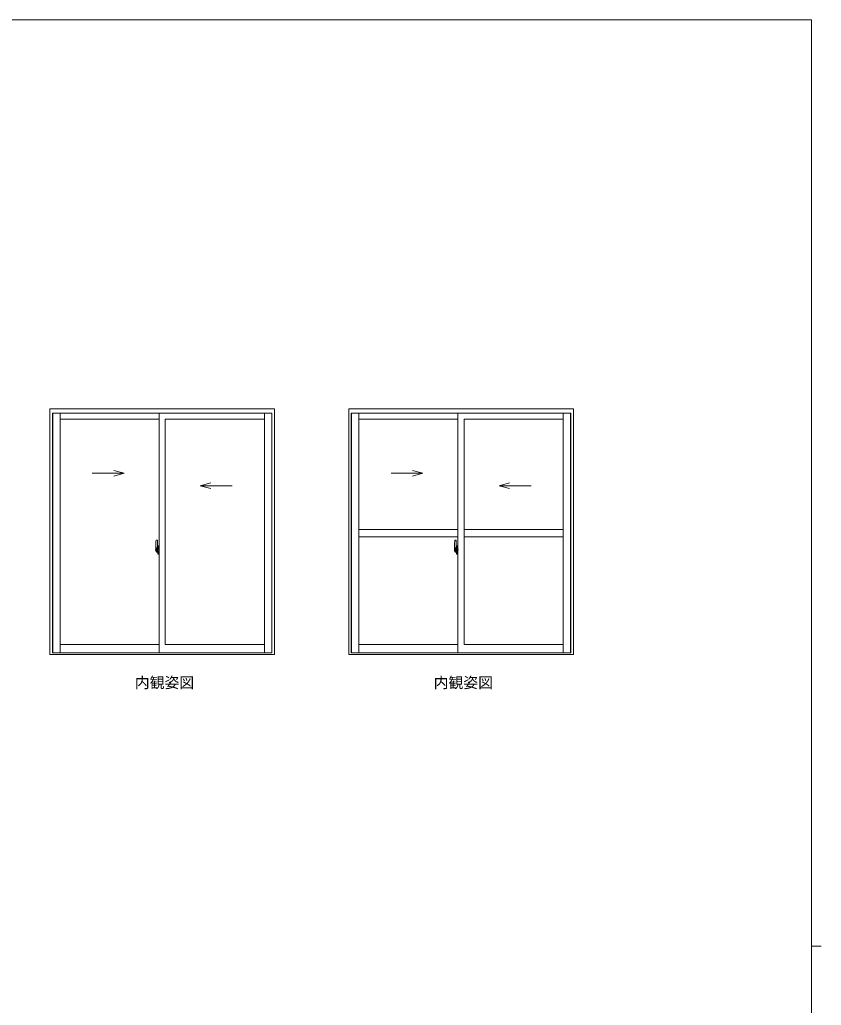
# Model space of a CAD drawing. Units: millimetres, scale not verified. Extents: x -567 to 567, y -403 to 403.
# Drawn here: x 216.7 to 541.3, y 0 to 399 of the extents above; entities that cross this region are included whole.
import ezdxf
from ezdxf.enums import TextEntityAlignment as Align

# ---------------------------------------------------------------- set-up
doc = ezdxf.new("R2010")
doc.units = ezdxf.units.MM
doc.header["$LTSCALE"] = 2
doc.layers.add('0-0_0', color=3, linetype='Continuous')
doc.layers.add('0-6_YKK_D', color=4, linetype='Continuous', lineweight=9)
doc.layers.add('0-8_YKK_A1', color=7, linetype='Continuous', lineweight=9)
doc.styles.add('ＭＳ ゴシック', font='')
doc.styles.get('ＭＳ ゴシック').set_extended_font_data('MS Gothic')

msp = doc.modelspace()

# ---------------------------------------------------------------- linework, layer by layer
at = {"layer": '0-6_YKK_D'}
for p, q in [((230.067, 239.765), (230.067, 142.75)), ((233.017, 142.75), (233.017, 239.765)), ((273.132, 239.765), (273.132, 142.75)), ((315.747, 142.75), (315.747, 239.765)), ((318.697, 239.765), (318.697, 142.75)), ((440.882, 241.5), (349.882, 241.5)), ((349.882, 142.07), (349.882, 241.5)), ((350.942, 142.75), (350.942, 239.765)), ((350.942, 239.765), (439.822, 239.765)), ((351.067, 142.75), (351.067, 239.765)), ((354.017, 239.765), (354.017, 142.75)), ((394.132, 142.75), (394.132, 239.765)), ((436.747, 239.765), (436.747, 142.75)), ((439.697, 142.75), (439.697, 239.765)), ((439.822, 142.747), (439.822, 239.765)), ((440.882, 142.07), (440.882, 241.5)), ((273.132, 237.265), (233.017, 237.265)), ((318.822, 237.265), (318.697, 237.265)), ((354.017, 237.265), (394.132, 237.265)), ((396.632, 146.1), (396.632, 237.265)), ((396.632, 237.265), (436.747, 237.265)), ((439.697, 237.265), (439.822, 237.265)), ((375.743, 216.494), (379.977, 215.36)), ((254.743, 214.225), (258.977, 215.36)), ((367.036, 215.36), (379.977, 215.36)), ((375.743, 214.225), (379.977, 215.36)), ((415.02, 211.494), (410.786, 210.36)), ((294.02, 209.225), (289.786, 210.36)), ((423.727, 210.36), (410.786, 210.36)), ((415.02, 209.225), (410.786, 210.36)), ((394.132, 192.675), (354.017, 192.675)), ((396.632, 192.675), (436.747, 192.675)), ((394.132, 189.675), (354.017, 189.675)), ((392.972, 188.309), (393.406, 188.324)), ((393.432, 188.299), (393.432, 185.04)), ((396.632, 189.675), (436.747, 189.675)), ((271.551, 184.325), (272.587, 184.325)), ((272.895, 184.325), (271.569, 184.325)), ((271.732, 186.055), (271.732, 183.838)), ((271.932, 185.145), (271.957, 185.12)), ((271.987, 183.884), (272.022, 183.884)), ((272.257, 183.836), (272.022, 183.836)), ((272.242, 184.411), (272.257, 184.411)), ((272.257, 184.177), (272.257, 184.223)), ((272.257, 183.925), (272.257, 183.929)), ((272.257, 183.705), (272.257, 183.705)), ((273.306, 184.325), (272.281, 184.325)), ((272.344, 183.884), (272.357, 183.884)), ((272.357, 184.624), (272.432, 184.624)), ((272.432, 184.521), (272.432, 185.08)), ((272.432, 184.298), (272.432, 183.499)), ((272.456, 183.752), (272.432, 183.777)), ((272.557, 183.75), (272.456, 183.752)), ((272.605, 183.991), (272.605, 184.659)), ((272.617, 183.642), (272.617, 184.659)), ((272.641, 184.683), (273.102, 184.699)), ((273.102, 183.601), (272.641, 183.617)), ((272.707, 186.03), (272.682, 186.03)), ((273.117, 183.616), (273.117, 184.685)), ((273.117, 184.463), (273.132, 184.463)), ((273.117, 184.138), (273.132, 184.138)), ((393.587, 184.325), (392.551, 184.325)), ((392.569, 184.325), (393.895, 184.325)), ((392.732, 186.055), (392.732, 183.838)), ((392.78, 183.788), (392.987, 183.781)), ((393.319, 185.192), (392.932, 185.192)), ((392.932, 184.133), (392.932, 185.192)), ((392.932, 184.13), (392.932, 184.133)), ((392.933, 184.083), (392.932, 184.13)), ((392.932, 184.093), (392.932, 184.13)), ((392.957, 185.12), (393.319, 185.12)), ((392.957, 184.14), (392.957, 185.12)), ((392.987, 183.953), (392.987, 183.781)), ((393.202, 183.953), (392.987, 183.953)), ((393.022, 183.884), (392.987, 183.884)), ((393.022, 183.836), (393.257, 183.836)), ((393.022, 183.705), (393.022, 183.836)), ((393.022, 183.69), (393.022, 183.705)), ((393.022, 183.69), (393.31, 183.69)), ((393.202, 183.96), (393.202, 183.925)), ((393.242, 183.96), (393.202, 183.96)), ((393.242, 184.743), (393.242, 183.925)), ((393.417, 184.743), (393.242, 184.743)), ((393.257, 184.411), (393.242, 184.411)), ((393.257, 184.298), (393.257, 184.496)), ((393.257, 184.297), (393.257, 184.298)), ((393.257, 184.297), (393.357, 184.297)), ((393.257, 184.223), (393.257, 184.297)), ((393.257, 184.223), (393.357, 184.223)), ((393.257, 184.177), (393.257, 184.223)), ((393.257, 184.177), (393.357, 184.177)), ((393.257, 183.984), (393.257, 184.177)), ((393.257, 183.984), (393.357, 183.984)), ((393.257, 183.929), (393.257, 183.984)), ((393.257, 183.929), (393.357, 183.929)), ((393.257, 183.925), (393.257, 183.929)), ((393.281, 184.325), (394.306, 184.325)), ((393.357, 183.884), (393.344, 183.884)), ((393.357, 184.915), (393.357, 184.965)), ((393.357, 184.743), (393.357, 184.521)), ((393.432, 184.624), (393.357, 184.624)), ((393.527, 184.298), (393.357, 184.298)), ((393.357, 184.297), (393.357, 184.298)), ((393.357, 184.297), (393.357, 183.499)), ((393.357, 184.223), (393.357, 184.297)), ((393.357, 184.177), (393.357, 184.223)), ((393.357, 183.984), (393.357, 184.177)), ((393.357, 184.154), (393.357, 183.884)), ((393.357, 183.929), (393.357, 183.984)), ((393.357, 183.925), (393.357, 183.929)), ((393.357, 183.925), (393.357, 183.794)), ((393.357, 183.794), (393.357, 183.782)), ((393.357, 183.782), (393.357, 183.73)), ((393.417, 185.04), (393.417, 184.743)), ((393.432, 185.04), (393.417, 185.04)), ((393.432, 185.08), (393.432, 184.521)), ((393.432, 184.521), (393.432, 184.873)), ((393.432, 184.582), (393.432, 184.817)), ((393.432, 183.777), (393.432, 184.298)), ((393.432, 184.298), (393.432, 183.499)), ((393.456, 184.898), (393.557, 184.9)), ((393.557, 183.75), (393.456, 183.752)), ((393.557, 186.005), (393.557, 185.1)), ((393.682, 185.1), (393.557, 185.1)), ((393.557, 184.733), (393.557, 185.046)), ((393.557, 183.604), (393.557, 183.917)), ((393.557, 182.645), (393.557, 183.55)), ((393.682, 183.55), (393.557, 183.55)), ((393.707, 185.075), (393.581, 185.071)), ((393.707, 183.575), (393.581, 183.579)), ((393.582, 185.075), (393.582, 185.1)), ((393.707, 185.075), (393.582, 185.075)), ((393.582, 183.575), (393.582, 183.55)), ((393.707, 183.575), (393.582, 183.575)), ((393.605, 184.659), (393.605, 183.991)), ((393.682, 186.055), (393.607, 186.055)), ((393.617, 184.659), (393.617, 183.642)), ((394.102, 184.699), (393.641, 184.683)), ((393.641, 183.617), (394.102, 183.601)), ((393.682, 186.055), (393.682, 185.1)), ((393.682, 186.03), (393.707, 186.03)), ((393.682, 183.725), (393.682, 183.668)), ((393.682, 182.595), (393.682, 183.55)), ((393.707, 186.06), (394.132, 186.075)), ((393.707, 186.06), (393.707, 185.075)), ((393.707, 186.03), (393.707, 185.075)), ((394.057, 183.75), (393.707, 183.75)), ((393.707, 183.643), (394.057, 183.643)), ((393.707, 182.62), (393.707, 183.575)), ((393.787, 184.815), (393.787, 184.745)), ((393.972, 184.84), (393.812, 184.84)), ((393.812, 184.72), (393.972, 184.72)), ((393.997, 184.815), (393.997, 184.745)), ((394.082, 183.725), (394.082, 183.668)), ((394.117, 184.685), (394.117, 183.616)), ((394.117, 184.685), (394.117, 184.679)), ((394.132, 184.463), (394.117, 184.463)), ((394.132, 184.138), (394.117, 184.138)), ((394.132, 186.075), (394.132, 182.575)), ((272.099, 183.434), (272.11, 183.417)), ((272.157, 183.462), (272.319, 183.462)), ((272.707, 182.62), (272.682, 182.62)), ((393.132, 183.437), (393.132, 183.387)), ((393.319, 183.387), (393.132, 183.387)), ((393.157, 183.462), (393.319, 183.462)), ((393.682, 182.595), (393.607, 182.595)), ((393.682, 182.62), (393.707, 182.62)), ((273.132, 146.1), (233.017, 146.1)), ((354.017, 146.1), (394.132, 146.1)), ((396.632, 146.1), (436.747, 146.1)), ((349.882, 142.07), (440.882, 142.07)), ((350.942, 142.75), (439.822, 142.75))]:
    msp.add_line(p, q, dxfattribs=at)
for points in [[(319.882, 241.5), (319.882, 142.07), (228.882, 142.07), (228.882, 241.5)], [(273.082, 183.75), (272.682, 183.75), (272.682, 183.643), (273.082, 183.643)], [(272.997, 184.84), (272.787, 184.84), (272.787, 184.72), (272.997, 184.72)]]:
    msp.add_lwpolyline(points, close=True, dxfattribs=at)
for points in [[(318.822, 142.75), (229.942, 142.75), (229.942, 239.765), (318.822, 239.765), (318.822, 142.747)], [(315.747, 237.265), (275.632, 237.265), (275.632, 146.1), (315.747, 146.1)], [(254.743, 216.494), (258.977, 215.36), (246.036, 215.36)], [(294.02, 211.494), (289.786, 210.36), (302.727, 210.36)], [(272.242, 183.925), (272.242, 184.743), (272.417, 184.743), (272.417, 185.04), (272.432, 185.04), (272.432, 188.325), (271.972, 188.309)], [(271.78, 183.788), (271.987, 183.781), (271.987, 183.953), (272.202, 183.953)], [(272.319, 185.192), (271.932, 185.192), (271.932, 184.133), (271.932, 184.13), (271.933, 184.083)], [(272.319, 185.12), (271.957, 185.12), (271.957, 184.14)], [(272.31, 183.69), (272.022, 183.69), (272.022, 183.705), (272.022, 183.836), (272.022, 183.925), (272.257, 183.925), (272.357, 183.925)], [(272.202, 183.925), (272.202, 183.96), (272.242, 183.96)], [(272.257, 184.496), (272.257, 184.298), (272.257, 184.297), (272.357, 184.297)], [(272.357, 184.223), (272.257, 184.223), (272.257, 184.297)], [(272.357, 183.984), (272.257, 183.984), (272.257, 184.177), (272.357, 184.177)], [(272.357, 183.929), (272.257, 183.929), (272.257, 183.984)], [(272.257, 183.705), (272.257, 183.705), (272.28, 183.695), (272.292, 183.692), (272.303, 183.69), (272.32, 183.69), (272.335, 183.695), (272.346, 183.703), (272.35, 183.708), (272.353, 183.714)], [(272.357, 184.323), (272.527, 184.323), (272.527, 184.521), (272.357, 184.521), (272.357, 184.743), (272.357, 185.082)], [(272.357, 183.499), (272.357, 184.297), (272.357, 184.298), (272.527, 184.298), (272.527, 184.323)], [(272.557, 184.9), (272.456, 184.898), (272.432, 184.873)], [(272.557, 184.733), (272.557, 185.07), (272.707, 185.075), (272.707, 186.06), (273.132, 186.075)], [(272.557, 186.005), (272.557, 185.1), (272.682, 185.1)], [(272.605, 184.659), (272.604, 184.659), (272.596, 184.661), (272.586, 184.666), (272.574, 184.679), (272.561, 184.705), (272.557, 185.07)], [(272.557, 183.917), (272.557, 183.926), (272.564, 183.955), (272.571, 183.967), (272.581, 183.979), (272.589, 183.986), (272.599, 183.99), (272.605, 184.659), (272.604, 184.659)], [(273.132, 182.575), (272.707, 182.59), (272.707, 183.575), (272.557, 183.58), (272.557, 183.917)], [(272.557, 182.645), (272.557, 183.55), (272.682, 183.55)], [(272.582, 185.1), (272.582, 185.075), (272.707, 185.075)], [(272.582, 183.55), (272.582, 183.575), (272.707, 183.575)], [(272.682, 185.1), (272.682, 186.055), (272.607, 186.055)], [(272.682, 183.55), (272.682, 182.595), (272.607, 182.595)], [(393.022, 183.836), (393.022, 183.925), (393.257, 183.925), (393.357, 183.925)], [(393.353, 183.714), (393.35, 183.708), (393.346, 183.703), (393.335, 183.695), (393.32, 183.69), (393.303, 183.69), (393.292, 183.692), (393.28, 183.695), (393.257, 183.705), (393.257, 183.705)], [(393.357, 185.082), (393.357, 184.743), (393.357, 184.521)], [(393.357, 184.521), (393.527, 184.521), (393.527, 184.323)], [(393.357, 184.323), (393.527, 184.323), (393.527, 184.298)], [(393.605, 184.659), (393.604, 184.659), (393.596, 184.661), (393.586, 184.666), (393.574, 184.679), (393.561, 184.705), (393.557, 184.733)], [(393.557, 183.917), (393.557, 183.926), (393.564, 183.955), (393.571, 183.967), (393.581, 183.979), (393.589, 183.986), (393.599, 183.99), (393.605, 183.991)], [(393.707, 183.575), (393.707, 182.59), (394.132, 182.575)], [(272.099, 183.434), (272.11, 183.417), (272.132, 183.387)], [(272.319, 183.387), (272.132, 183.387), (272.132, 183.437), (272.157, 183.462)], [(393.132, 183.387), (393.11, 183.417), (393.099, 183.434)]]:
    msp.add_lwpolyline(points, dxfattribs=at)
for centre, radius, start, end in [((284.982, 186.014), 13.25, 170.20651, 179.82143), ((271.974, 188.259), 0.05, 92.00001, 170.20651), ((405.982, 186.014), 13.25, 170.20654, 179.82143), ((392.974, 188.259), 0.05, 92, 170.20654), ((393.407, 188.299), 0.025, 0, 92), ((271.782, 183.838), 0.05, 180.00002, 267.99998), ((273.408, 184.131), 1.476, 179.91895, 190.81317), ((273.239, 184.072), 1.307, 179.53621, 192.85146), ((273.428, 184.1), 1.472, 178.42072, 189.33087), ((272.88, 183.994), 0.933, 188.62917, 193.15748), ((273.239, 184.072), 1.307, 192.85146, 209.23124), ((272.88, 183.994), 0.933, 193.15748, 216.63294), ((272.842, 184.013), 0.88, 189.98209, 192.05299), ((272.842, 184.013), 0.88, 192.05299, 218.82616), ((272.262, 183.93), 0.095, 266.91233, 356.7406), ((272.319, 185.08), 0.113, 0, 89.99998), ((272.319, 185.082), 0.0375, 0, 89.99998), ((272.607, 186.005), 0.05, 89.99998, 180.00002), ((272.642, 184.658), 0.0254, 88.99203, 157.90247), ((272.642, 183.643), 0.0256, 202.43825, 270.66727), ((392.782, 183.838), 0.05, 180, 268), ((392.957, 185.145), 0.025, 180, 270), ((394.408, 184.131), 1.476, 179.91894, 190.81318), ((394.239, 184.072), 1.307, 179.5362, 192.85144), ((394.428, 184.1), 1.472, 178.42075, 189.33089), ((393.88, 183.994), 0.933, 188.62914, 193.1575), ((394.239, 184.072), 1.307, 192.85144, 209.23122), ((393.88, 183.994), 0.933, 193.1575, 216.63292), ((393.842, 184.013), 0.88, 189.9821, 192.05297), ((393.842, 184.013), 0.88, 192.05297, 218.82619), ((393.262, 183.93), 0.095, 266.91231, 356.7406), ((393.319, 185.08), 0.113, 0, 90), ((393.319, 185.082), 0.0375, 0, 90), ((393.457, 184.873), 0.025, 91, 180), ((393.457, 183.777), 0.025, 180, 269.00002), ((393.607, 186.005), 0.05, 90, 180), ((393.582, 185.046), 0.025, 91.99999, 180), ((393.582, 183.604), 0.025, 180, 268.00001), ((393.642, 184.658), 0.0254, 88.99206, 157.90245), ((393.642, 183.643), 0.0256, 202.43823, 270.66726), ((393.707, 183.725), 0.025, 90, 180), ((393.707, 183.668), 0.025, 180, 270), ((393.812, 184.815), 0.025, 90, 180), ((393.812, 184.745), 0.025, 180, 270), ((393.972, 184.815), 0.025, 0, 90), ((393.972, 184.745), 0.025, 270, 0), ((394.057, 183.725), 0.025, 0, 90), ((394.057, 183.668), 0.025, 270, 0), ((272.319, 183.499), 0.0375, 270, 0), ((272.319, 183.499), 0.113, 270, 0), ((272.607, 182.645), 0.05, 180.00002, 270), ((393.157, 183.437), 0.025, 90, 180), ((393.319, 183.499), 0.0375, 270, 0), ((393.319, 183.499), 0.113, 270, 0), ((393.607, 182.645), 0.05, 180, 270)]:
    msp.add_arc(centre, radius, start, end, dxfattribs=at)
for centre, major_axis, ratio, start_param, end_param in [((272.357, 184.496), (0.1, 0), 0.251336, 1.5707963, 3.1415927), ((272.357, 184.298), (0.1, 0), 0.251336, 1.5707963, 3.1415927), ((272.257, 183.73), (0.1, 0), 0.637322, 6.0305051, 6.2831853), ((272.642, 184.658), (-0.0236, 0.0086), 0.995692, 6.2803203, 6.6313047), ((272.642, 183.642), (0.0236, 0.0086), 0.995692, 2.7934732, 3.1444576), ((273.102, 184.684), (0.0106, 0.011), 0.965668, 5.4977978, 7.1034794), ((273.102, 183.616), (-0.0106, 0.011), 0.965668, 2.3212985, 3.9269802), ((393.357, 184.496), (0.1, 0), 0.251336, 1.5707963, 3.1415927), ((393.357, 184.298), (0.1, 0), 0.251336, 1.5707963, 3.1415927), ((393.257, 183.73), (-0.1, 0), 0.637322, 2.8889124, 3.1415927), ((393.642, 184.658), (-0.0236, 0.0086), 0.995692, 6.2803203, 6.6313047), ((393.642, 183.642), (0.0236, 0.0086), 0.995692, 2.7934732, 3.1444576), ((394.102, 184.684), (0.0106, 0.011), 0.965668, 5.4977978, 7.1034794), ((394.102, 183.616), (-0.0106, 0.011), 0.965668, 2.3212985, 3.9269802)]:
    msp.add_ellipse(centre, major_axis=major_axis, ratio=ratio, start_param=start_param, end_param=end_param, dxfattribs=at)
at = {"layer": '0-8_YKK_A1'}
for p, q in [((537.274, 399), (-562.726, 399)), ((537.274, 399), (537.274, -351)), ((537.274, 24), (541.274, 24))]:
    msp.add_line(p, q, dxfattribs=at)

# ---------------------------------------------------------------- texts
at = {"layer": '0-0_0', "style": 'ＭＳ ゴシック'}
for p in [(263.301, 127.12), (384.301, 127.12)]:
    msp.add_text('内観姿図', height=4.399, dxfattribs=at).set_placement(p, align=Align.BOTTOM_LEFT)

doc.saveas('drawing.dxf')
